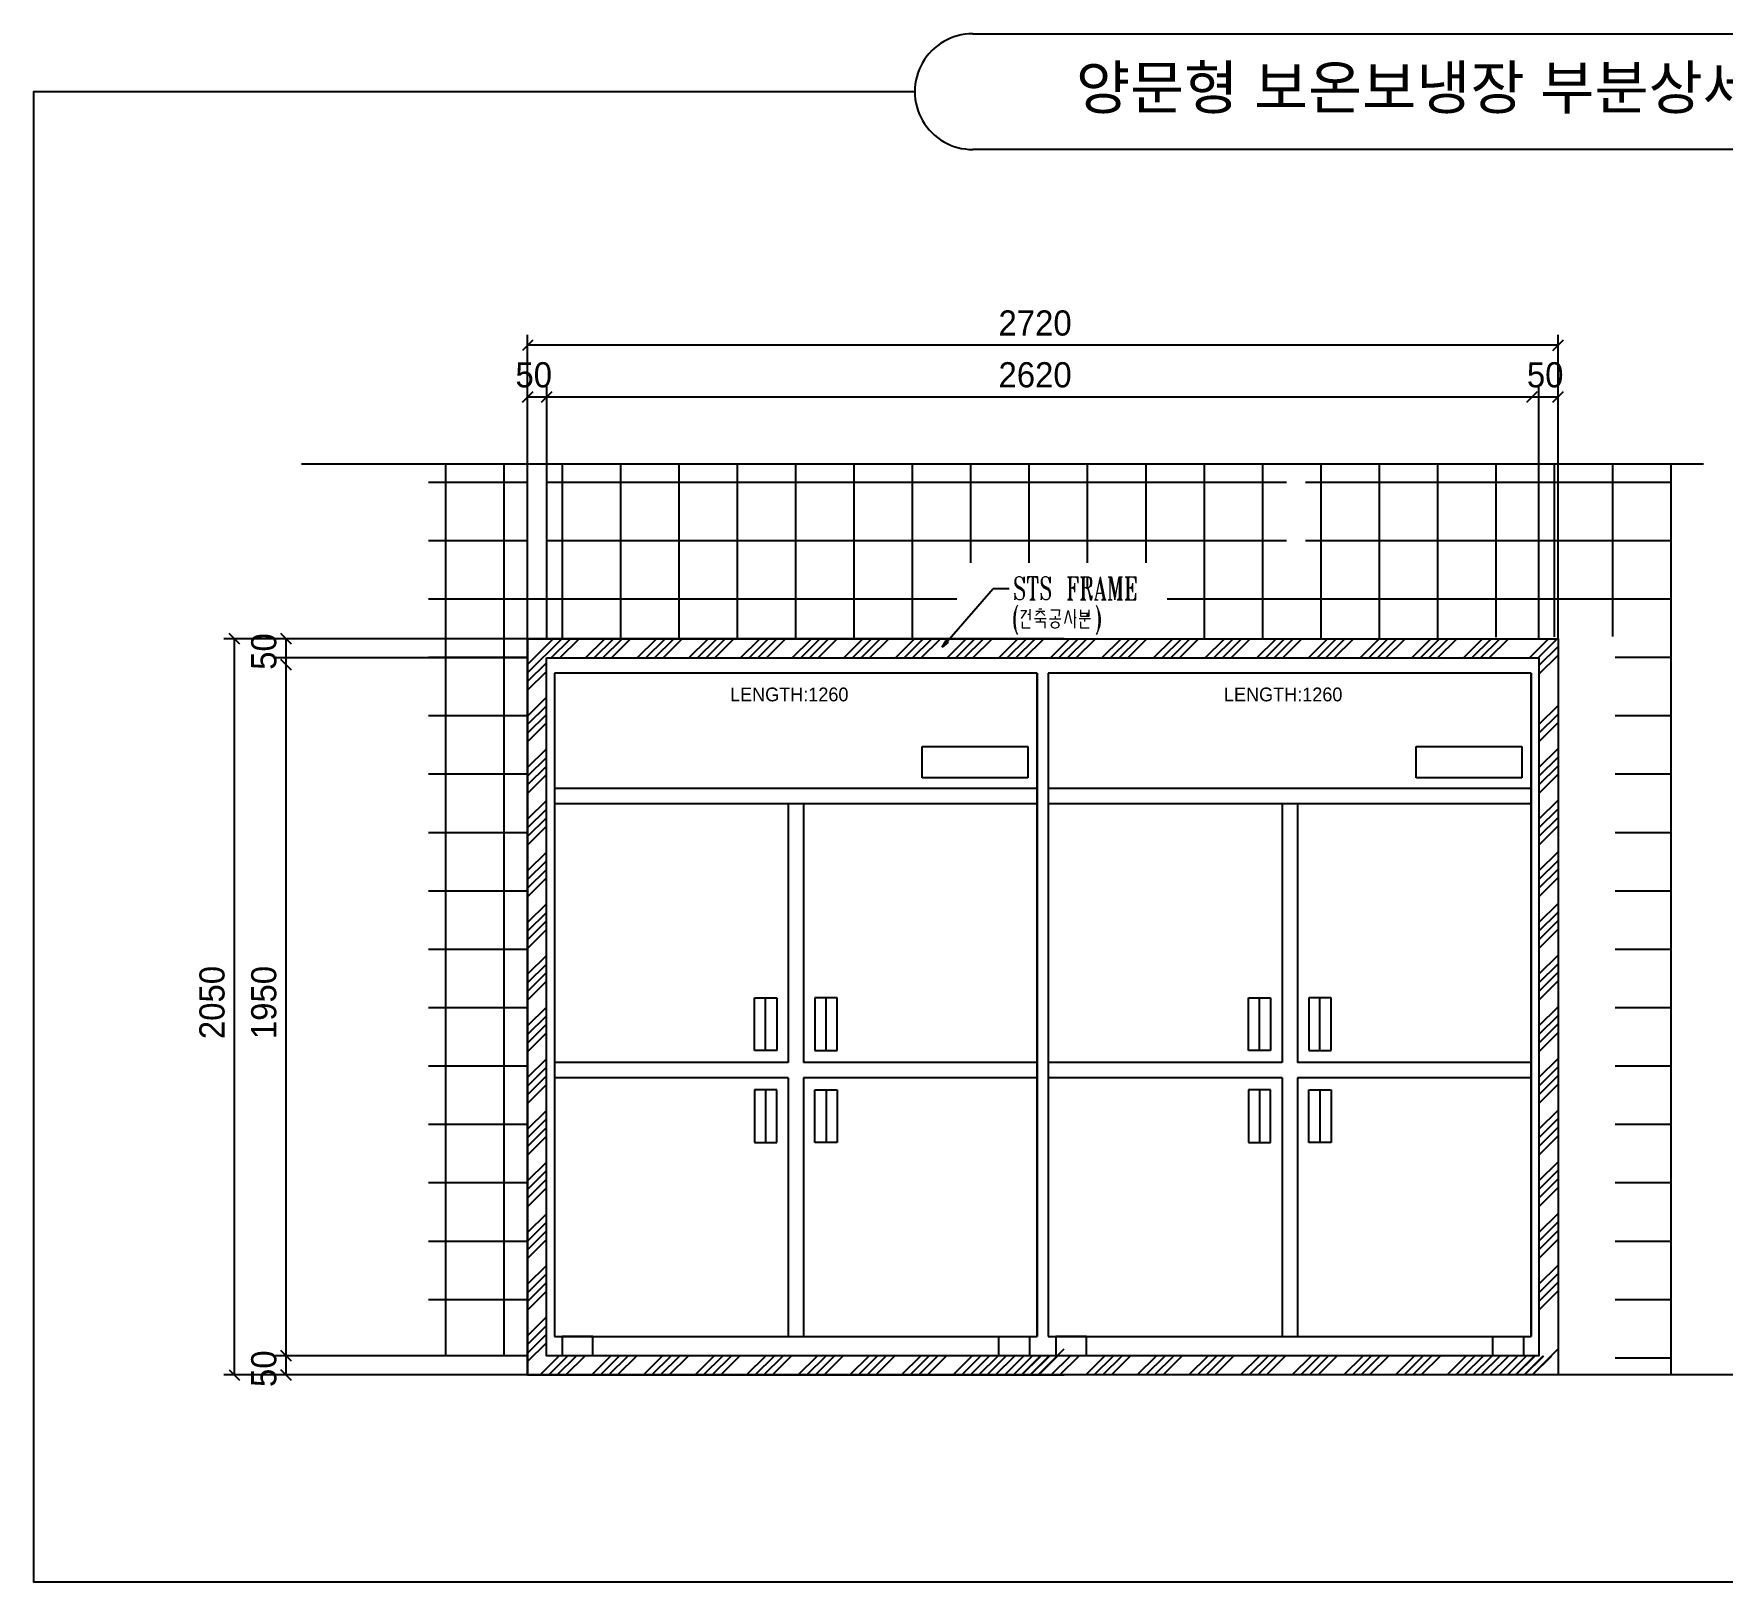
# Model space of a CAD drawing. Header units: millimetres. Extents: x 64500 to 245413, y 550 to 33013.
# Drawn here: x 210100 to 217912, y 11086 to 18246 of the extents above; entities that cross this region are included whole.
import ezdxf
from ezdxf.enums import TextEntityAlignment as Align

# ---------------------------------------------------------------- set-up
doc = ezdxf.new("R2010")
doc.units = ezdxf.units.MM
doc.header["$LTSCALE"] = 150
doc.header["$MEASUREMENT"] = 0
doc.layers.get('0').update_dxf_attribs({"linetype": 'CONTINUOUS'})
doc.layers.add('SUNIL_BLOCK', color=29, linetype='CONTINUOUS')
doc.layers.add('SUNIL_DIM', color=252, linetype='CONTINUOUS')
doc.styles.add('SUNILMETAL_MEMO', font='', dxfattribs={"oblique": 0.6})
doc.styles.add('선일금속', font='')
doc.styles.get('SUNILMETAL_MEMO').set_extended_font_data('Dotum')
doc.styles.get('선일금속').set_extended_font_data('Dotum')

msp = doc.modelspace()

# ---------------------------------------------------------------- hatches: boundary and pattern name
at = {"layer": 'SUNIL_BLOCK'}
h = msp.add_hatch(dxfattribs=at)
h.set_pattern_fill('NET', color=256, scale=2160)
h.set_pattern_definition([(0, (-226474.3, 610713.07), (0, 270), []), (90, (-226474.3, 610713.07), (-270, 2e-14), [])])
h.paths.add_polyline_path([(212384.6, 15360.2), (211926.6, 15360.2), (211926.6, 12132.9), (212384.6, 12132.9)])
h.paths.add_polyline_path([(212384.6, 15448.8), (211926.6, 15448.8), (211926.6, 15360.2), (212384.6, 15360.2)])
h.paths.add_polyline_path([(212384.6, 16255.9), (211926.6, 16255.9), (211926.6, 15448.8), (212384.6, 15448.8)])
h.paths.add_polyline_path([(212473.2, 15891.7), (212384.6, 15891.7), (212384.6, 15448.8), (212473.2, 15448.8)])
h.paths.add_polyline_path([(214634, 15543.7), (214636.4, 15564.3), (214641.9, 15581.7), (214646.6, 15594.3), (214644.3, 15585.6), (214641.9, 15573), (214638.7, 15547.7), (214638.7, 15522.4), (214641.9, 15497.1), (214644.3, 15484.5), (214646.6, 15475.8), (214641.9, 15488.4), (214636.4, 15505.8), (214634, 15526.3)], flags=16)
h.paths.add_polyline_path([(214679, 15719.9), (214681.4, 15734.9), (214681.4, 15704.9)], flags=16)
h.paths.add_polyline_path([(214639.5, 15629.1), (214639.5, 15659.1), (214641.9, 15644.1)], flags=16)
h.paths.add_polyline_path([(214697.2, 15704.9), (214697.2, 15734.9), (214745.4, 15734.9), (214745.4, 15704.9), (214743.3, 15724.9), (214741.1, 15730.2), (214739.3, 15732.1), (214730.4, 15734.9), (214724.1, 15734.9), (214724.1, 15639.3), (214726.3, 15632.1), (214730.4, 15629.1), (214712.2, 15629.1), (214716.3, 15632.1), (214718.5, 15639.3), (214718.5, 15734.9), (214712.2, 15734.9), (214703.3, 15732.1), (214700.6, 15729.2), (214698.7, 15724)], flags=16)
h.paths.add_polyline_path([(214799.9, 15719.9), (214803.1, 15734.9), (214803.1, 15704.9)], flags=16)
h.paths.add_polyline_path([(214760.4, 15629.1), (214760.4, 15659.1), (214763.6, 15644.1)], flags=16)
h.paths.add_polyline_path([(214805.5, 15512.1), (214811.8, 15521.6), (214826, 15526.3), (214839.4, 15521.6), (214845.7, 15512.1), (214839.4, 15501.9), (214826, 15497.1), (214811.8, 15501.9)], flags=16)
h.paths.add_polyline_path([(214885.3, 15629.1), (214889.4, 15632.1), (214891.6, 15639.3), (214891.6, 15725.5), (214889.5, 15731.8), (214885.3, 15734.9), (214931.1, 15734.9), (214931.1, 15704.9), (214929, 15724.9), (214927.1, 15729.5), (214924.3, 15732.2), (214915.3, 15734.9), (214903.4, 15734.9), (214899.2, 15731.8), (214897.1, 15725.5), (214897.1, 15684.4), (214903.4, 15684.4), (214911.9, 15688.3), (214913.8, 15691.8), (214915.3, 15704.9), (214915.3, 15664.6), (214913.8, 15676.8), (214911.5, 15681.1), (214903.4, 15684.4), (214897.1, 15684.4), (214897.1, 15639.3), (214899.3, 15632.1), (214903.4, 15629.1)], flags=16)
h.paths.add_polyline_path([(214942.9, 15552.4), (214942.9, 15567.4), (214983.2, 15567.4), (214983.2, 15552.4)], flags=16)
h.paths.add_polyline_path([(214946.1, 15629.1), (214950.2, 15632.1), (214952.4, 15639.3), (214952.4, 15725.5), (214950.3, 15731.8), (214946.1, 15734.9), (214979.3, 15734.9), (214988.8, 15730.2), (214991.9, 15725.5), (214994.3, 15715.2), (214994.3, 15704.9), (214991.9, 15694.6), (214988.8, 15689.9), (214979.3, 15684.4), (214970.6, 15684.4), (214976.1, 15679.6), (214979.3, 15674.1), (214988.8, 15644.1), (214991.9, 15639.3), (214994.3, 15639.3), (214997.4, 15644.1), (214997.4, 15639.3), (214994.3, 15629.1), (214988.8, 15629.1), (214985.6, 15639.3), (214979.3, 15669.4), (214976.1, 15679.6), (214970.6, 15684.4), (214957.9, 15684.4), (214957.9, 15639.3), (214960.2, 15632.1), (214964.3, 15629.1)], flags=16)
h.paths.add_polyline_path([(215010.1, 15629.1), (215012.5, 15633.8), (215033.8, 15734.9), (215053.6, 15636.7), (215058.3, 15629.1), (215043.3, 15629.1), (215047.4, 15632.1), (215048.4, 15635.3), (215043.6, 15659.1), (215046, 15659.1), (215052, 15629.1), (215055.1, 15629.1), (215033.8, 15734.9), (215012.5, 15633.8), (215018.8, 15629.1)], flags=16)
h.paths.add_polyline_path([(215020.4, 15594.3), (215025.1, 15581.7), (215030.6, 15564.3), (215033, 15543.7), (215033, 15526.3), (215030.6, 15505.8), (215025.1, 15488.4), (215020.4, 15475.8), (215022.7, 15484.5), (215025.1, 15497.1), (215027.5, 15522.4), (215027.5, 15547.7), (215025.1, 15573), (215022.7, 15585.6)], flags=16)
h.paths.add_polyline_path([(215073.3, 15629.1), (215079.6, 15633.8), (215079.6, 15730.2), (215073.3, 15734.9), (215085.9, 15734.9), (215104, 15644.4), (215122.3, 15734.9), (215134.1, 15734.9), (215130.1, 15731.5), (215128.6, 15725.5), (215128.6, 15639.3), (215130.2, 15632.4), (215134.1, 15629.1), (215116, 15629.1), (215120.1, 15632.1), (215122.3, 15639.3), (215122.3, 15734.9), (215101, 15629.1), (215079.6, 15734.9), (215079.6, 15633.8), (215085.9, 15629.1)], flags=16)
h.paths.add_polyline_path([(215152.3, 15629.1), (215156.4, 15632.1), (215158.6, 15639.3), (215158.6, 15725.5), (215156.5, 15731.8), (215152.3, 15734.9), (215198.1, 15734.9), (215198.1, 15704.9), (215196, 15724.9), (215194.1, 15729.5), (215191.2, 15732.4), (215183.1, 15734.9), (215170.5, 15734.9), (215167.2, 15732.1), (215165, 15725.5), (215165, 15684.4), (215170.5, 15684.4), (215179.1, 15688.2), (215181, 15691.2), (215183.1, 15704.9), (215183.1, 15664.6), (215181.1, 15677.4), (215178.7, 15681.3), (215170.5, 15684.4), (215165, 15684.4), (215165, 15639.3), (215167.3, 15631.8), (215170.5, 15629.1), (215183.1, 15629.1), (215190.9, 15631.5), (215194.5, 15635.4), (215196, 15639.1), (215198.1, 15659.1), (215198.1, 15629.1)], flags=16)
h.paths.add_polyline_path([(217676.2, 16255.9), (215984.2, 16255.9), (215984.2, 15448.8), (217416.8, 15459.2), (217416.8, 12054.6), (217676.2, 12044.3)])
h.paths.add_polyline_path([(215948.9, 15891.7), (215895.5, 15891.7), (215895.5, 15448.8), (215948.9, 15448.8)])
h.paths.add_polyline_path([(215984.2, 15891.7), (215948.9, 15891.7), (215948.9, 15448.8), (215984.2, 15448.8)])
h.paths.add_polyline_path([(215343.3, 15799.3), (215343.3, 15448.8), (215895.5, 15448.8), (215895.5, 16255.9), (212473.2, 16255.9), (212473.2, 15448.8), (214370.5, 15448.8), (214370.5, 15799.3)])

# ---------------------------------------------------------------- linework, layer by layer
at = {"color": 0, "linetype": 'ByBlock', "lineweight": -2}
for p, q in [((212408.5, 16829.7), (212360.6, 16781.8)), ((217127.9, 16781.8), (217175.8, 16829.7)), ((217175.8, 16829.7), (217127.9, 16781.8)), ((212360.6, 16542.3), (212408.5, 16590.2)), ((212408.5, 16590.2), (212360.6, 16542.3)), ((212408.5, 16590.2), (212360.6, 16542.3)), ((212497.2, 16590.2), (212449.3, 16542.3)), ((212449.3, 16542.3), (212497.2, 16590.2)), ((212497.2, 16590.2), (212449.3, 16542.3)), ((217008.2, 16542.3), (217056.1, 16590.2)), ((217056.1, 16590.2), (217008.2, 16542.3)), ((217056.1, 16590.2), (217008.2, 16542.3)), ((217127.9, 16542.3), (217175.8, 16590.2)), ((217175.8, 16590.2), (217127.9, 16542.3)), ((211051.6, 15424.9), (211003.7, 15472.8)), ((211003.7, 15472.8), (211051.6, 15424.9)), ((211291.1, 15424.9), (211243.2, 15472.8)), ((211243.2, 15472.8), (211291.1, 15424.9)), ((211291.1, 15305.2), (211243.2, 15353)), ((211243.2, 15353), (211291.1, 15305.2)), ((211243.2, 15353), (211291.1, 15305.2)), ((211243.2, 12156.9), (211291.1, 12109)), ((211291.1, 12109), (211243.2, 12156.9)), ((211243.2, 12156.9), (211291.1, 12109)), ((211003.7, 12068.2), (211051.6, 12020.3)), ((211291.1, 12020.3), (211243.2, 12068.2)), ((211243.2, 12068.2), (211291.1, 12020.3)), ((211243.2, 12068.2), (211291.1, 12020.3))]:
    msp.add_line(p, q, dxfattribs=at)
for p, q in [((212384.6, 15448.8), (212384.6, 16853.6)), ((217151.9, 16805.7), (212384.6, 16805.7)), ((217151.9, 15448.8), (217151.9, 16853.6)), ((212384.6, 15448.8), (212384.6, 16614.2)), ((212384.6, 15448.8), (212384.6, 16614.2)), ((212473.2, 16566.3), (212384.6, 16566.3)), ((212473.2, 15448.8), (212473.2, 16614.2)), ((212473.2, 15448.8), (212473.2, 16614.2)), ((217151.9, 16566.3), (212473.2, 16566.3)), ((217063.2, 15448.8), (217063.2, 16614.2)), ((217151.9, 16566.3), (217063.2, 16566.3)), ((212384.6, 15448.8), (210979.8, 15448.8)), ((211027.7, 15448.8), (211027.7, 12044.3)), ((212384.6, 15448.8), (211219.2, 15448.8)), ((211267.1, 15448.8), (211267.1, 15360.2)), ((212384.6, 15360.2), (211219.2, 15360.2)), ((212384.6, 15360.2), (211219.2, 15360.2)), ((211267.1, 15360.2), (211267.1, 12132.9)), ((212384.6, 12132.9), (211219.2, 12132.9)), ((212384.6, 12132.9), (211219.2, 12132.9)), ((211267.1, 12132.9), (211267.1, 12044.3)), ((212384.6, 12044.3), (210979.8, 12044.3)), ((212384.6, 12044.3), (211219.2, 12044.3)), ((212384.6, 12044.3), (211219.2, 12044.3))]:
    msp.add_line(p, q)
at = {"color": 30, "lineweight": 0}
for points in [[(214679, 15719.9), (214681.4, 15734.9), (214681.4, 15704.9), (214679, 15719.9), (214672.7, 15730.2), (214663.2, 15734.9), (214654.5, 15734.9), (214645.1, 15730.2), (214639.5, 15719.9), (214639.5, 15704.9), (214641.9, 15694.6), (214651.4, 15684.4), (214669.6, 15674.1), (214675.9, 15669.4), (214679, 15659.1), (214679, 15644.1), (214675.9, 15633.8)], [(214645.1, 15730.2), (214641.9, 15719.9), (214641.9, 15709.7), (214645.1, 15700.2), (214651.4, 15694.6), (214669.6, 15684.4), (214679, 15674.1), (214681.4, 15664.6), (214681.4, 15648.8), (214679, 15639.3), (214675.9, 15633.8), (214666.4, 15629.1), (214657.7, 15629.1), (214648.2, 15633.8), (214641.9, 15644.1), (214639.5, 15659.1), (214639.5, 15629.1), (214641.9, 15644.1)], [(214641.9, 15704.9), (214645.1, 15694.6), (214651.4, 15689.9), (214669.6, 15679.6), (214675.9, 15674.1), (214679, 15664.6)], [(214697.2, 15734.9), (214697.2, 15704.9)], [(214745.4, 15704.9), (214745.4, 15734.9), (214697.2, 15734.9)], [(214699.6, 15734.9), (214697.2, 15704.9)], [(214702.7, 15734.9), (214697.2, 15719.9)], [(214705.9, 15734.9), (214697.2, 15725.5)], [(214712.2, 15734.9), (214697.2, 15730.2)], [(214718.5, 15734.9), (214718.5, 15629.1)], [(214720.9, 15730.2), (214720.9, 15633.8)], [(214724.1, 15734.9), (214724.1, 15629.1)], [(214730.4, 15734.9), (214745.4, 15730.2)], [(214736.7, 15734.9), (214745.4, 15725.5)], [(214739.1, 15734.9), (214745.4, 15719.9)], [(214742.2, 15734.9), (214745.4, 15704.9)], [(214799.9, 15719.9), (214803.1, 15734.9), (214803.1, 15704.9), (214799.9, 15719.9), (214794.4, 15730.2), (214784.9, 15734.9), (214776.2, 15734.9), (214766.7, 15730.2), (214760.4, 15719.9), (214760.4, 15704.9), (214763.6, 15694.6), (214773.1, 15684.4), (214791.2, 15674.1), (214796.8, 15669.4), (214799.9, 15659.1), (214799.9, 15644.1), (214796.8, 15633.8)], [(214766.7, 15730.2), (214763.6, 15719.9), (214763.6, 15709.7), (214766.7, 15700.2), (214773.1, 15694.6), (214791.2, 15684.4), (214799.9, 15674.1), (214803.1, 15664.6), (214803.1, 15648.8), (214799.9, 15639.3), (214796.8, 15633.8), (214788.1, 15629.1), (214778.6, 15629.1), (214769.9, 15633.8), (214763.6, 15644.1), (214760.4, 15659.1), (214760.4, 15629.1), (214763.6, 15644.1)], [(214763.6, 15704.9), (214766.7, 15694.6), (214773.1, 15689.9), (214791.2, 15679.6), (214796.8, 15674.1), (214799.9, 15664.6)], [(214882.1, 15734.9), (214931.1, 15734.9), (214931.1, 15704.9)], [(214885.3, 15734.9), (214891.6, 15730.2)], [(214888.4, 15734.9), (214891.6, 15725.5)], [(214891.6, 15734.9), (214891.6, 15629.1)], [(214894.7, 15730.2), (214894.7, 15633.8)], [(214897.1, 15734.9), (214897.1, 15629.1)], [(214900.3, 15734.9), (214897.1, 15725.5)], [(214903.4, 15734.9), (214897.1, 15730.2)], [(214915.3, 15704.9), (214912.9, 15684.4), (214915.3, 15664.6)], [(214915.3, 15734.9), (214931.1, 15730.2)], [(214915.3, 15704.9), (214915.3, 15664.6)], [(214921.6, 15734.9), (214931.1, 15725.5)], [(214924.8, 15734.9), (214931.1, 15719.9)], [(214927.9, 15734.9), (214931.1, 15704.9)], [(214942.9, 15734.9), (214979.3, 15734.9), (214988.8, 15730.2), (214991.9, 15725.5), (214994.3, 15715.2), (214994.3, 15704.9), (214991.9, 15694.6), (214988.8, 15689.9), (214979.3, 15684.4), (214957.9, 15684.4)], [(214946.1, 15734.9), (214952.4, 15730.2)], [(214949.3, 15734.9), (214952.4, 15725.5)], [(214952.4, 15734.9), (214952.4, 15629.1)], [(214954.8, 15730.2), (214954.8, 15633.8)], [(214957.9, 15734.9), (214957.9, 15629.1)], [(214961.1, 15734.9), (214957.9, 15725.5)], [(214964.3, 15734.9), (214957.9, 15730.2)], [(214979.3, 15734.9), (214985.6, 15730.2), (214988.8, 15719.9), (214988.8, 15700.2), (214985.6, 15689.9), (214979.3, 15684.4)], [(214988.8, 15725.5), (214991.9, 15715.2), (214991.9, 15704.9), (214988.8, 15694.6)], [(215033.8, 15734.9), (215012.5, 15633.8)], [(215031.4, 15719.9), (215049.6, 15629.1)], [(215033.8, 15734.9), (215055.1, 15629.1)], [(215033.8, 15719.9), (215052, 15629.1)], [(215070.1, 15734.9), (215085.9, 15734.9)], [(215073.3, 15734.9), (215079.6, 15730.2)], [(215079.6, 15633.8), (215079.6, 15734.9), (215101, 15629.1)], [(215082.8, 15734.9), (215101, 15644.1)], [(215085.9, 15734.9), (215104.1, 15644.1)], [(215101, 15629.1), (215122.3, 15734.9), (215122.3, 15629.1)], [(215122.3, 15734.9), (215137.3, 15734.9)], [(215125.4, 15730.2), (215125.4, 15633.8)], [(215128.6, 15734.9), (215128.6, 15629.1)], [(215131, 15734.9), (215128.6, 15725.5)], [(215134.1, 15734.9), (215128.6, 15730.2)], [(215149.2, 15734.9), (215198.1, 15734.9), (215198.1, 15704.9)], [(215152.3, 15734.9), (215158.6, 15730.2)], [(215155.5, 15734.9), (215158.6, 15725.5)], [(215158.6, 15734.9), (215158.6, 15629.1)], [(215161.8, 15730.2), (215161.8, 15633.8)], [(215165, 15734.9), (215165, 15629.1)], [(215168.1, 15734.9), (215165, 15725.5)], [(215170.5, 15734.9), (215165, 15730.2)], [(215183.1, 15704.9), (215180, 15684.4), (215183.1, 15664.6)], [(215183.1, 15734.9), (215198.1, 15730.2)], [(215183.1, 15704.9), (215183.1, 15664.6)], [(215188.7, 15734.9), (215198.1, 15725.5)], [(215191.8, 15734.9), (215198.1, 15719.9)], [(215195, 15734.9), (215198.1, 15704.9)], [(214709.1, 15629.1), (214733.6, 15629.1)], [(214718.5, 15633.8), (214712.2, 15629.1)], [(214718.5, 15639.3), (214715.4, 15629.1)], [(214724.1, 15639.3), (214727.2, 15629.1)], [(214724.1, 15633.8), (214730.4, 15629.1)], [(214882.1, 15629.1), (214906.6, 15629.1)], [(214891.6, 15633.8), (214885.3, 15629.1)], [(214891.6, 15639.3), (214888.4, 15629.1)], [(214897.1, 15684.4), (214915.3, 15684.4)], [(214897.1, 15639.3), (214900.3, 15629.1)], [(214897.1, 15633.8), (214903.4, 15629.1)], [(214915.3, 15689.9), (214903.4, 15684.4), (214915.3, 15679.6)], [(214915.3, 15694.6), (214909.7, 15684.4), (214915.3, 15674.1)], [(214942.9, 15629.1), (214967.4, 15629.1)], [(214952.4, 15633.8), (214946.1, 15629.1)], [(214952.4, 15639.3), (214949.3, 15629.1)], [(214957.9, 15639.3), (214961.1, 15629.1)], [(214957.9, 15633.8), (214964.3, 15629.1)], [(214970.6, 15684.4), (214976.1, 15679.6), (214979.3, 15669.4), (214985.6, 15639.3), (214988.8, 15629.1), (214994.3, 15629.1), (214997.4, 15639.3), (214997.4, 15648.8)], [(214976.1, 15679.6), (214979.3, 15674.1), (214988.8, 15644.1), (214991.9, 15639.3), (214994.3, 15639.3), (214997.4, 15644.1)], [(214985.6, 15648.8), (214988.8, 15639.3), (214991.9, 15633.8), (214994.3, 15633.8)], [(215006.9, 15629.1), (215025.1, 15629.1)], [(215010.1, 15629.1), (215012.5, 15633.8), (215018.8, 15629.1)], [(215018.8, 15659.1), (215046.4, 15659.1)], [(215040.1, 15629.1), (215061.4, 15629.1)], [(215049.6, 15633.8), (215043.3, 15629.1)], [(215049.6, 15639.3), (215046.4, 15629.1)], [(215052, 15639.3), (215058.3, 15629.1)], [(215070.1, 15629.1), (215089.1, 15629.1)], [(215073.3, 15629.1), (215079.6, 15633.8), (215085.9, 15629.1)], [(215112.8, 15629.1), (215137.3, 15629.1)], [(215122.3, 15633.8), (215116, 15629.1)], [(215122.3, 15639.3), (215119.1, 15629.1)], [(215128.6, 15639.3), (215131, 15629.1)], [(215128.6, 15633.8), (215134.1, 15629.1)], [(215149.2, 15629.1), (215198.1, 15629.1), (215198.1, 15659.1)], [(215158.6, 15633.8), (215152.3, 15629.1)], [(215158.6, 15639.3), (215155.5, 15629.1)], [(215165, 15684.4), (215183.1, 15684.4)], [(215165, 15639.3), (215168.1, 15629.1)], [(215165, 15633.8), (215170.5, 15629.1)], [(215183.1, 15689.9), (215170.5, 15684.4), (215183.1, 15679.6)], [(215183.1, 15694.6), (215176.8, 15684.4), (215183.1, 15674.1)], [(215183.1, 15629.1), (215198.1, 15633.8)], [(215188.7, 15629.1), (215198.1, 15639.3)], [(215191.8, 15629.1), (215198.1, 15644.1)], [(215195, 15629.1), (215198.1, 15659.1)]]:
    msp.add_lwpolyline(points, dxfattribs=at)
at = {"color": 251, "lineweight": 0}
for points in [[(214651.4, 15603), (214646.6, 15594.3), (214641.9, 15581.7), (214636.4, 15564.3), (214634, 15543.7), (214634, 15526.3), (214636.4, 15505.8), (214641.9, 15488.4), (214646.6, 15475.8), (214651.4, 15467.9)], [(214641.9, 15576.9), (214638.7, 15564.3), (214636.4, 15547.7), (214636.4, 15522.4), (214638.7, 15505.8), (214641.9, 15493.2)], [(214646.6, 15594.3), (214644.3, 15585.6), (214641.9, 15573), (214638.7, 15547.7), (214638.7, 15522.4), (214641.9, 15497.1), (214644.3, 15484.5), (214646.6, 15475.8)], [(214666.4, 15578.5), (214692.5, 15578.5), (214668.8, 15541.4)], [(214699.6, 15561.9), (214710.6, 15561.9)], [(214710.6, 15534.3), (214710.6, 15585.6)], [(214736.7, 15576.1), (214777, 15576.1)], [(214736.7, 15556.4), (214757.3, 15576.1), (214777, 15556.4)], [(214749.4, 15587.2), (214764.4, 15587.2)], [(214805.5, 15581.7), (214845.7, 15581.7), (214842.6, 15552.4)], [(214826, 15552.4), (214826, 15539.8)], [(214870.2, 15519.2), (214885.3, 15578.5), (214901.1, 15519.2)], [(214914.5, 15585.6), (214914.5, 15497.1)], [(214914.5, 15546.9), (214923.2, 15546.9)], [(214942.9, 15581.7), (214942.9, 15552.4), (214983.2, 15552.4), (214983.2, 15581.7)], [(214942.9, 15567.4), (214983.2, 15567.4)], [(215014.8, 15603), (215020.4, 15594.3), (215025.1, 15581.7), (215030.6, 15564.3), (215033, 15543.7), (215033, 15526.3), (215030.6, 15505.8), (215025.1, 15488.4), (215020.4, 15475.8), (215014.8, 15467.9)], [(215020.4, 15594.3), (215022.7, 15585.6), (215025.1, 15573), (215027.5, 15547.7), (215027.5, 15522.4), (215025.1, 15497.1), (215022.7, 15484.5), (215020.4, 15475.8)], [(215025.1, 15576.9), (215027.5, 15564.3), (215030.6, 15547.7), (215030.6, 15522.4), (215027.5, 15505.8), (215025.1, 15493.2)], [(214672.7, 15526.3), (214672.7, 15498.7), (214710.6, 15498.7)], [(214730.4, 15541.4), (214783.3, 15541.4)], [(214736.7, 15526.3), (214777, 15526.3), (214777, 15497.1)], [(214757.3, 15528.7), (214757.3, 15541.4)], [(214799.1, 15539.8), (214852.1, 15539.8)], [(214826, 15526.3), (214811.8, 15521.6), (214805.5, 15512.1), (214811.8, 15501.9), (214826, 15497.1), (214839.4, 15501.9), (214845.7, 15512.1), (214839.4, 15521.6), (214826, 15526.3), (214826, 15526.3)], [(214936.6, 15541.4), (214989.5, 15541.4)], [(214942.9, 15526.3), (214942.9, 15498.7), (214983.2, 15498.7)], [(214962.7, 15528.7), (214962.7, 15541.4)]]:
    msp.add_lwpolyline(points, dxfattribs=at)
at = {"layer": 'SUNIL_BLOCK'}
for p, q in [((217825.6, 16255.9), (211338.7, 16255.9)), ((212384.6, 15330.1), (212503.3, 15448.8)), ((212384.6, 15290.3), (212543.1, 15448.8)), ((212494.3, 15360.2), (212583, 15448.8)), ((212534.1, 15360.2), (212622.8, 15448.8)), ((212653.5, 15360.2), (212742.2, 15448.8)), ((212693.3, 15360.2), (212782, 15448.8)), ((212733.2, 15360.2), (212821.8, 15448.8)), ((212773, 15360.2), (212861.6, 15448.8)), ((212892.4, 15360.2), (212981.1, 15448.8)), ((212932.2, 15360.2), (213020.9, 15448.8)), ((212972, 15360.2), (213060.7, 15448.8)), ((213011.8, 15360.2), (213100.5, 15448.8)), ((213131.3, 15360.2), (213219.9, 15448.8)), ((213171.1, 15360.2), (213259.7, 15448.8)), ((213210.9, 15360.2), (213299.5, 15448.8)), ((213250.7, 15360.2), (213339.3, 15448.8)), ((213370.1, 15360.2), (213458.8, 15448.8)), ((213409.9, 15360.2), (213498.6, 15448.8)), ((213449.7, 15360.2), (213538.4, 15448.8)), ((213489.5, 15360.2), (213578.2, 15448.8)), ((213609, 15360.2), (213697.6, 15448.8)), ((213648.8, 15360.2), (213737.4, 15448.8)), ((213688.6, 15360.2), (213777.2, 15448.8)), ((213728.4, 15360.2), (213817.1, 15448.8)), ((213847.8, 15360.2), (213936.5, 15448.8)), ((213887.6, 15360.2), (213976.3, 15448.8)), ((213927.4, 15360.2), (214016.1, 15448.8)), ((213967.3, 15360.2), (214055.9, 15448.8)), ((214086.7, 15360.2), (214175.3, 15448.8)), ((214126.5, 15360.2), (214215.2, 15448.8)), ((214166.3, 15360.2), (214255, 15448.8)), ((214206.1, 15360.2), (214294.8, 15448.8)), ((214325.5, 15360.2), (214414.2, 15448.8)), ((214365.4, 15360.2), (214454, 15448.8)), ((214405.2, 15360.2), (214493.8, 15448.8)), ((214445, 15360.2), (214533.6, 15448.8)), ((214564.4, 15360.2), (214653.1, 15448.8)), ((214604.2, 15360.2), (214692.9, 15448.8)), ((214644, 15360.2), (214732.7, 15448.8)), ((214683.8, 15360.2), (214772.5, 15448.8)), ((214803.3, 15360.2), (214891.9, 15448.8)), ((214843.1, 15360.2), (214931.7, 15448.8)), ((214882.9, 15360.2), (214971.5, 15448.8)), ((214922.7, 15360.2), (215011.4, 15448.8)), ((215042.1, 15360.2), (215130.8, 15448.8)), ((215081.9, 15360.2), (215170.6, 15448.8)), ((215121.7, 15360.2), (215210.4, 15448.8)), ((215161.5, 15360.2), (215250.2, 15448.8)), ((215281, 15360.2), (215369.6, 15448.8)), ((215320.8, 15360.2), (215409.4, 15448.8)), ((215360.6, 15360.2), (215449.3, 15448.8)), ((215400.4, 15360.2), (215489.1, 15448.8)), ((215519.8, 15360.2), (215608.5, 15448.8)), ((215559.6, 15360.2), (215648.3, 15448.8)), ((215599.5, 15360.2), (215688.1, 15448.8)), ((215639.3, 15360.2), (215727.9, 15448.8)), ((215758.7, 15360.2), (215847.4, 15448.8)), ((215798.5, 15360.2), (215887.2, 15448.8)), ((215838.3, 15360.2), (215927, 15448.8)), ((215878.1, 15360.2), (215966.8, 15448.8)), ((215997.6, 15360.2), (216086.2, 15448.8)), ((216037.4, 15360.2), (216126, 15448.8)), ((216077.2, 15360.2), (216165.8, 15448.8)), ((216117, 15360.2), (216205.6, 15448.8)), ((216236.4, 15360.2), (216325.1, 15448.8)), ((216276.2, 15360.2), (216364.9, 15448.8)), ((216316, 15360.2), (216404.7, 15448.8)), ((216355.8, 15360.2), (216444.5, 15448.8)), ((216475.3, 15360.2), (216563.9, 15448.8)), ((216515.1, 15360.2), (216603.7, 15448.8)), ((216554.9, 15360.2), (216643.5, 15448.8)), ((216594.7, 15360.2), (216683.4, 15448.8)), ((216714.1, 15360.2), (216802.8, 15448.8)), ((216753.9, 15360.2), (216842.6, 15448.8)), ((216793.7, 15360.2), (216882.4, 15448.8)), ((216833.6, 15360.2), (216922.2, 15448.8)), ((217020, 15360.3), (217108.6, 15448.8)), ((217059.8, 15360.3), (217148.4, 15448.8)), ((217063.3, 15324), (217151.9, 15412.5)), ((212384.6, 15250.5), (212473.2, 15339.1)), ((217063.3, 15284.1), (217151.9, 15372.7)), ((212384.6, 15210.6), (212473.2, 15299.3)), ((212384.6, 15091.2), (212473.2, 15179.9)), ((212384.6, 15051.4), (212473.2, 15140.1)), ((212384.6, 15011.6), (212473.2, 15100.3)), ((217063.3, 15051.4), (217152, 15140.1)), ((217063.3, 15011.6), (217152, 15100.3)), ((212384.6, 14971.8), (212473.2, 15060.5)), ((217063.3, 14971.8), (217152, 15060.5)), ((212384.6, 14852.4), (212473.2, 14941)), ((217063.3, 14852.4), (217152, 14941)), ((212384.6, 14812.6), (212473.2, 14901.2)), ((212384.6, 14772.7), (212473.2, 14861.4)), ((217063.3, 14812.6), (217152, 14901.2)), ((217063.3, 14772.7), (217152, 14861.4)), ((212384.6, 14732.9), (212473.2, 14821.6)), ((217063.3, 14732.9), (217152, 14821.6)), ((212384.6, 14613.5), (212473.2, 14702.2)), ((217063.3, 14613.5), (217152, 14702.2)), ((212384.6, 14573.7), (212473.2, 14662.4)), ((212384.6, 14533.9), (212473.2, 14622.5)), ((217063.3, 14573.7), (217152, 14662.4)), ((217063.3, 14533.9), (217152, 14622.5)), ((212384.6, 14494.1), (212473.2, 14582.7)), ((217063.3, 14494.1), (217152, 14582.7)), ((212384.6, 14374.6), (212473.2, 14463.3)), ((217063.3, 14374.6), (217152, 14463.3)), ((212384.6, 14334.8), (212473.2, 14423.5)), ((212384.6, 14295), (212473.2, 14383.7)), ((217063.3, 14334.8), (217152, 14423.5)), ((217063.3, 14295), (217152, 14383.7)), ((212384.6, 14255.2), (212473.2, 14343.9)), ((217063.3, 14255.2), (217152, 14343.9)), ((212384.6, 14135.8), (212473.2, 14224.4)), ((217063.3, 14135.8), (217152, 14224.4)), ((212384.6, 14096), (212473.2, 14184.6)), ((212384.6, 14056.2), (212473.2, 14144.8)), ((217063.3, 14096), (217152, 14184.6)), ((217063.3, 14056.2), (217152, 14144.8)), ((212384.6, 14016.4), (212473.2, 14105)), ((217063.3, 14016.4), (217152, 14105)), ((212384.6, 13896.9), (212473.2, 13985.6)), ((217063.3, 13896.9), (217152, 13985.6)), ((212384.6, 13857.1), (212473.2, 13945.8)), ((212384.6, 13817.3), (212473.2, 13906)), ((217063.3, 13857.1), (217152, 13945.8)), ((217063.3, 13817.3), (217152, 13906)), ((212384.6, 13777.5), (212473.2, 13866.2)), ((217063.3, 13777.5), (217152, 13866.2)), ((212384.6, 13658.1), (212473.2, 13746.7)), ((212384.6, 13618.3), (212473.2, 13706.9)), ((217063.3, 13658.1), (217152, 13746.7)), ((217063.3, 13618.3), (217152, 13706.9)), ((212384.6, 13578.5), (212473.2, 13667.1)), ((212384.6, 13538.6), (212473.2, 13627.3)), ((217063.3, 13578.5), (217152, 13667.1)), ((217063.3, 13538.6), (217152, 13627.3)), ((212384.6, 13419.2), (212473.2, 13507.9)), ((212384.6, 13379.4), (212473.2, 13468.1)), ((217063.3, 13419.2), (217152, 13507.9)), ((217063.3, 13379.4), (217152, 13468.1)), ((212384.6, 13339.6), (212473.2, 13428.3)), ((212384.6, 13299.8), (212473.2, 13388.4)), ((217063.3, 13339.6), (217152, 13428.3)), ((217063.3, 13299.8), (217152, 13388.4)), ((212384.6, 13180.4), (212473.2, 13269)), ((212384.6, 13140.5), (212473.2, 13229.2)), ((217063.3, 13180.4), (217152, 13269)), ((217063.3, 13140.5), (217152, 13229.2)), ((212384.6, 13100.7), (212473.2, 13189.4)), ((212384.6, 13060.9), (212473.2, 13149.6)), ((217063.3, 13100.7), (217152, 13189.4)), ((217063.3, 13060.9), (217152, 13149.6)), ((212384.6, 12941.5), (212473.2, 13030.2)), ((212384.6, 12901.7), (212473.2, 12990.3)), ((217063.3, 12941.5), (217152, 13030.2)), ((217063.3, 12901.7), (217152, 12990.3)), ((212384.6, 12861.9), (212473.2, 12950.5)), ((212384.6, 12822.1), (212473.2, 12910.7)), ((217063.3, 12861.9), (217152, 12950.5)), ((217063.3, 12822.1), (217152, 12910.7)), ((212384.6, 12702.6), (212473.2, 12791.3)), ((212384.6, 12662.8), (212473.2, 12751.5)), ((217063.3, 12702.6), (217152, 12791.3)), ((217063.3, 12662.8), (217152, 12751.5)), ((212384.6, 12623), (212473.2, 12711.7)), ((212384.6, 12583.2), (212473.2, 12671.9)), ((217063.3, 12623), (217152, 12711.7)), ((217063.3, 12583.2), (217152, 12671.9)), ((212384.6, 12463.8), (212473.2, 12552.4)), ((212384.6, 12424), (212473.2, 12512.6)), ((217063.3, 12463.8), (217152, 12552.4)), ((217063.3, 12424), (217152, 12512.6)), ((212384.6, 12384.2), (212473.2, 12472.8)), ((212384.6, 12344.3), (212473.2, 12433)), ((217063.3, 12384.2), (217152, 12472.8)), ((217063.3, 12344.3), (217152, 12433)), ((212384.6, 12224.9), (212473.2, 12313.6)), ((212384.6, 12185.1), (212473.2, 12273.8)), ((212384.6, 12145.3), (212473.2, 12234)), ((212384.6, 12105.5), (212473.2, 12194.2)), ((212442.8, 12044.3), (212531.4, 12132.9)), ((212482.6, 12044.3), (212571.3, 12132.9)), ((212522.4, 12044.3), (212611.1, 12132.9)), ((212562.2, 12044.3), (212650.9, 12132.9)), ((212681.6, 12044.3), (212770.3, 12132.9)), ((212721.5, 12044.3), (212810.1, 12132.9)), ((212761.3, 12044.3), (212849.9, 12132.9)), ((212801.1, 12044.3), (212889.7, 12132.9)), ((212920.5, 12044.3), (213009.2, 12132.9)), ((212960.3, 12044.3), (213049, 12132.9)), ((213000.1, 12044.3), (213088.8, 12132.9)), ((213039.9, 12044.3), (213128.6, 12132.9)), ((213159.4, 12044.3), (213248, 12132.9)), ((213199.2, 12044.3), (213287.8, 12132.9)), ((213239, 12044.3), (213327.6, 12132.9)), ((213278.8, 12044.3), (213367.5, 12132.9)), ((213398.2, 12044.3), (213486.9, 12132.9)), ((213438, 12044.3), (213526.7, 12132.9)), ((213477.8, 12044.3), (213566.5, 12132.9)), ((213517.7, 12044.3), (213606.3, 12132.9)), ((213637.1, 12044.3), (213725.7, 12132.9)), ((213676.9, 12044.3), (213765.6, 12132.9)), ((213716.7, 12044.3), (213805.4, 12132.9)), ((213756.5, 12044.3), (213845.2, 12132.9)), ((213875.9, 12044.3), (213964.6, 12132.9)), ((213915.7, 12044.3), (214004.4, 12132.9)), ((213955.6, 12044.3), (214044.2, 12132.9)), ((213995.4, 12044.3), (214084, 12132.9)), ((214114.8, 12044.3), (214203.5, 12132.9)), ((214154.6, 12044.3), (214243.3, 12132.9)), ((214194.4, 12044.3), (214283.1, 12132.9)), ((214234.2, 12044.3), (214322.9, 12132.9)), ((214353.7, 12044.3), (214442.3, 12132.9)), ((214393.5, 12044.3), (214482.1, 12132.9)), ((214433.3, 12044.3), (214521.9, 12132.9)), ((214473.1, 12044.3), (214561.7, 12132.9)), ((214510.4, 12044.3), (214599.1, 12132.9)), ((214550.3, 12044.3), (214638.9, 12132.9)), ((214592.5, 12044.3), (214681.2, 12132.9)), ((214632.3, 12044.3), (214721, 12132.9)), ((214669.7, 12044.3), (214758.3, 12132.9)), ((214672.1, 12044.3), (214760.8, 12132.9)), ((214709.5, 12044.3), (214798.2, 12132.9)), ((214711.9, 12044.3), (214800.6, 12132.9)), ((214746.9, 12044.3), (214867.1, 12164.5)), ((214749.3, 12044.3), (214838, 12132.9)), ((214807.5, 12044.3), (214896.2, 12132.9)), ((214847.3, 12044.3), (214936, 12132.9)), ((214966.7, 12044.3), (215055.4, 12132.9)), ((215006.6, 12044.3), (215095.2, 12132.9)), ((215046.4, 12044.3), (215135, 12132.9)), ((215086.2, 12044.3), (215174.8, 12132.9)), ((215205.6, 12044.3), (215294.3, 12132.9)), ((215245.4, 12044.3), (215334.1, 12132.9)), ((215285.2, 12044.3), (215373.9, 12132.9)), ((215325, 12044.3), (215413.7, 12132.9)), ((215444.5, 12044.3), (215533.1, 12132.9)), ((215484.3, 12044.3), (215572.9, 12132.9)), ((215524.1, 12044.3), (215612.7, 12132.9)), ((215563.9, 12044.3), (215652.5, 12132.9)), ((215683.3, 12044.3), (215772, 12132.9)), ((215723.1, 12044.3), (215811.8, 12132.9)), ((215762.9, 12044.3), (215851.6, 12132.9)), ((215802.7, 12044.3), (215891.4, 12132.9)), ((215922.2, 12044.3), (216010.8, 12132.9)), ((215962, 12044.3), (216050.6, 12132.9)), ((216001.8, 12044.3), (216090.5, 12132.9)), ((216041.6, 12044.3), (216130.3, 12132.9)), ((216161, 12044.3), (216249.7, 12132.9)), ((216200.8, 12044.3), (216289.5, 12132.9)), ((216240.7, 12044.3), (216329.3, 12132.9)), ((216280.5, 12044.3), (216369.1, 12132.9)), ((216399.9, 12044.3), (216488.6, 12132.9)), ((216439.7, 12044.3), (216528.4, 12132.9)), ((216479.5, 12044.3), (216568.2, 12132.9)), ((216519.3, 12044.3), (216608, 12132.9)), ((216638.8, 12044.3), (216727.4, 12132.9)), ((216678.6, 12044.3), (216767.2, 12132.9)), ((216718.4, 12044.3), (216807, 12132.9)), ((216758.2, 12044.3), (216846.8, 12132.9)), ((216795.5, 12044.3), (216884.2, 12132.9)), ((216835.3, 12044.3), (216924, 12132.9)), ((216877.6, 12044.3), (216966.3, 12132.9)), ((216917.4, 12044.3), (217006.1, 12132.9)), ((216954.8, 12044.3), (217043.4, 12132.9)), ((216957.2, 12044.3), (217045.9, 12132.9)), ((216994.6, 12044.3), (217083.2, 12132.9)), ((216997, 12044.3), (217085.7, 12132.9)), ((217031.9, 12044.3), (217152.2, 12164.5)), ((217034.4, 12044.3), (217123.1, 12132.9)), ((218359.8, 12044.3), (211574.9, 12044.3))]:
    msp.add_line(p, q, dxfattribs=at)
at = {"layer": 'SUNIL_BLOCK', "color": 2}
for p, q in [((214867.1, 15448.8), (212384.6, 15448.8)), ((212384.6, 15448.8), (212384.6, 12044.3)), ((212384.6, 12044.3), (214867.1, 12044.3))]:
    msp.add_line(p, q, dxfattribs=at)
at = {"layer": 'SUNIL_BLOCK', "color": 33}
for p, q in [((214743, 15289.2), (212508.7, 15289.2)), ((212508.7, 15289.2), (212508.7, 12221.6)), ((214743, 12221.6), (214743, 15289.2)), ((214743, 12221.6), (214743, 15289.2)), ((214743, 12221.6), (214743, 15289.2)), ((214743, 15289.2), (214743, 12221.6)), ((217028.1, 15289.2), (214793.8, 15289.2)), ((214793.8, 15289.2), (214793.8, 12221.6)), ((217028.1, 12221.6), (217028.1, 15289.2)), ((217028.1, 12221.6), (217028.1, 15289.2)), ((217028.1, 12221.6), (217028.1, 15289.2)), ((217028.1, 15289.2), (217028.1, 12221.6)), ((214210.7, 14805.3), (214210.7, 14950.2)), ((214210.7, 14950.2), (214699.3, 14950.2)), ((214699.3, 14950.2), (214699.3, 14805.3)), ((216495.8, 14805.3), (216495.8, 14950.2)), ((216495.8, 14950.2), (216984.4, 14950.2)), ((216984.4, 14950.2), (216984.4, 14805.3)), ((214699.3, 14805.3), (214210.7, 14805.3)), ((216984.4, 14805.3), (216495.8, 14805.3)), ((212508.7, 14757.3), (214743, 14757.3)), ((212508.7, 14686.3), (214743, 14686.3)), ((213590.4, 14686.3), (213590.4, 13489.4)), ((213661.3, 14686.3), (213661.3, 13489.4)), ((214793.8, 14757.3), (217028.1, 14757.3)), ((214793.8, 14686.3), (217028.1, 14686.3)), ((215875.5, 14686.3), (215875.5, 13489.4)), ((215946.4, 14686.3), (215946.4, 13489.4)), ((213435, 13544.7), (213435, 13788.6)), ((213435, 13788.6), (213537.3, 13788.6)), ((213486.1, 13544.7), (213486.1, 13788.6)), ((213537.3, 13788.6), (213537.3, 13544.7)), ((213816.7, 13788.6), (213714.4, 13788.6)), ((213714.4, 13788.6), (213714.4, 13544.7)), ((213765.5, 13544.7), (213765.5, 13788.6)), ((213816.7, 13544.7), (213816.7, 13788.6)), ((215720.1, 13544.7), (215720.1, 13788.6)), ((215720.1, 13788.6), (215822.4, 13788.6)), ((215771.2, 13544.7), (215771.2, 13788.6)), ((215822.4, 13788.6), (215822.4, 13544.7)), ((216101.8, 13788.6), (215999.5, 13788.6)), ((215999.5, 13788.6), (215999.5, 13544.7)), ((216050.6, 13544.7), (216050.6, 13788.6)), ((216101.8, 13544.7), (216101.8, 13788.6)), ((213537.3, 13544.7), (213435, 13544.7)), ((213714.4, 13544.7), (213816.7, 13544.7)), ((215822.4, 13544.7), (215720.1, 13544.7)), ((215999.5, 13544.7), (216101.8, 13544.7)), ((213590.4, 13489.4), (212508.7, 13489.4)), ((214743, 13489.4), (213661.3, 13489.4)), ((215875.5, 13489.4), (214793.8, 13489.4)), ((217028.1, 13489.4), (215946.4, 13489.4)), ((213590.4, 13418.5), (212508.7, 13418.5)), ((213537.3, 13363.2), (213435, 13363.2)), ((213435, 13363.2), (213435, 13119.3)), ((213486.1, 13363.2), (213486.1, 13119.3)), ((213537.3, 13119.3), (213537.3, 13363.2)), ((213590.4, 13418.5), (213590.4, 12221.6)), ((214743, 13418.5), (213661.3, 13418.5)), ((213661.3, 13418.5), (213661.3, 12221.6)), ((213714.4, 13363.2), (213816.7, 13363.2)), ((213714.4, 13119.3), (213714.4, 13363.2)), ((213765.5, 13363.2), (213765.5, 13119.3)), ((213816.7, 13363.2), (213816.7, 13119.3)), ((215875.5, 13418.5), (214793.8, 13418.5)), ((215822.4, 13363.2), (215720.1, 13363.2)), ((215720.1, 13363.2), (215720.1, 13119.3)), ((215771.2, 13363.2), (215771.2, 13119.3)), ((215822.4, 13119.3), (215822.4, 13363.2)), ((215875.5, 13418.5), (215875.5, 12221.6)), ((217028.1, 13418.5), (215946.4, 13418.5)), ((215946.4, 13418.5), (215946.4, 12221.6)), ((215999.5, 13363.2), (216101.8, 13363.2)), ((215999.5, 13119.3), (215999.5, 13363.2)), ((216050.6, 13363.2), (216050.6, 13119.3)), ((216101.8, 13363.2), (216101.8, 13119.3)), ((213435, 13119.3), (213537.3, 13119.3)), ((213816.7, 13119.3), (213714.4, 13119.3)), ((215720.1, 13119.3), (215822.4, 13119.3)), ((216101.8, 13119.3), (215999.5, 13119.3)), ((212508.7, 12221.6), (214743, 12221.6)), ((212686, 12221.6), (212544.2, 12221.6)), ((212544.2, 12221.6), (212544.2, 12132.9)), ((212686, 12132.9), (212686, 12221.6)), ((214565.6, 12132.9), (214565.6, 12221.6)), ((214565.6, 12221.6), (214707.5, 12221.6)), ((214707.5, 12221.6), (214707.5, 12132.9)), ((214707.5, 12221.6), (214707.5, 12132.9)), ((214707.5, 12221.6), (214707.5, 12132.9)), ((214793.8, 12221.6), (217028.1, 12221.6)), ((214971.1, 12221.6), (214829.3, 12221.6)), ((214829.3, 12221.6), (214829.3, 12132.9)), ((214971.1, 12132.9), (214971.1, 12221.6)), ((216850.7, 12132.9), (216850.7, 12221.6)), ((216850.7, 12221.6), (216992.6, 12221.6)), ((216992.6, 12221.6), (216992.6, 12132.9)), ((216992.6, 12221.6), (216992.6, 12132.9)), ((216992.6, 12221.6), (216992.6, 12132.9))]:
    msp.add_line(p, q, dxfattribs=at)
at = {"layer": 'SUNIL_BLOCK'}
for points in [[(214443.9, 18246), (218799.3, 18246)], [(219066.8, 17978.5), (223142.9, 17978.5), (223142.9, 11085.6), (210100.3, 11085.6), (210100.3, 17978.5), (214176.4, 17978.5)], [(218799.3, 17711.1), (214443.9, 17711.1)]]:
    msp.add_lwpolyline(points, dxfattribs=at)
at = {"layer": 'SUNIL_BLOCK', "color": 2}
for points in [[(212384.6, 15448.8), (217151.9, 15448.8), (217151.9, 12044.3), (212384.6, 12044.3)], [(212473.1, 15360.3), (217063.3, 15360.3), (217063.3, 12132.8), (212473.1, 12132.8)]]:
    msp.add_lwpolyline(points, close=True, dxfattribs=at)
at = {"layer": 'SUNIL_BLOCK'}
msp.add_arc((214443.9, 17978.5), 267.5, 90, 270.00005, dxfattribs=at)
at = {"layer": 'SUNIL_DIM'}
for p, q in [((214326.2, 15436.2), (214538.8, 15681.5)), ((214538.8, 15681.5), (214613.3, 15681.5)), ((214303, 15409.4), (214321.8, 15440.1)), ((214330.7, 15432.4), (214303, 15409.4)), ((214330.7, 15432.4), (214321.8, 15440.1))]:
    msp.add_line(p, q, dxfattribs=at)

# ---------------------------------------------------------------- texts
at = {"style": '선일금속'}
for s, p in [('2720', (214563.4, 16850.5)), ('50', (212328.6, 16611)), ('2620', (214563.4, 16611)), ('50', (217007.8, 16611))]:
    msp.add_text(s, height=116.38, dxfattribs=at).set_placement(p)
for s, p in [('50', (211222.4, 15304.7)), ('2050', (210982.9, 13596.9)), ('1950', (211222.4, 13596.9)), ('50', (211222.4, 11988.2))]:
    msp.add_text(s, height=116.38, rotation=90, dxfattribs=at).set_placement(p)
at = {"lineweight": 0, "style": '선일금속'}
for p in [(213321.4, 15159), (215606.5, 15159)]:
    msp.add_text('LENGTH:1260', height=63.855, dxfattribs=at).set_placement(p)
at = {"layer": 'SUNIL_BLOCK', "color": 7, "style": 'SUNILMETAL_MEMO'}
msp.add_text('양문형 보온보냉장 부분상세도', height=199.546, dxfattribs=at).set_placement((216621.6, 17897.8), align=Align.CENTER)

doc.saveas('drawing.dxf')
